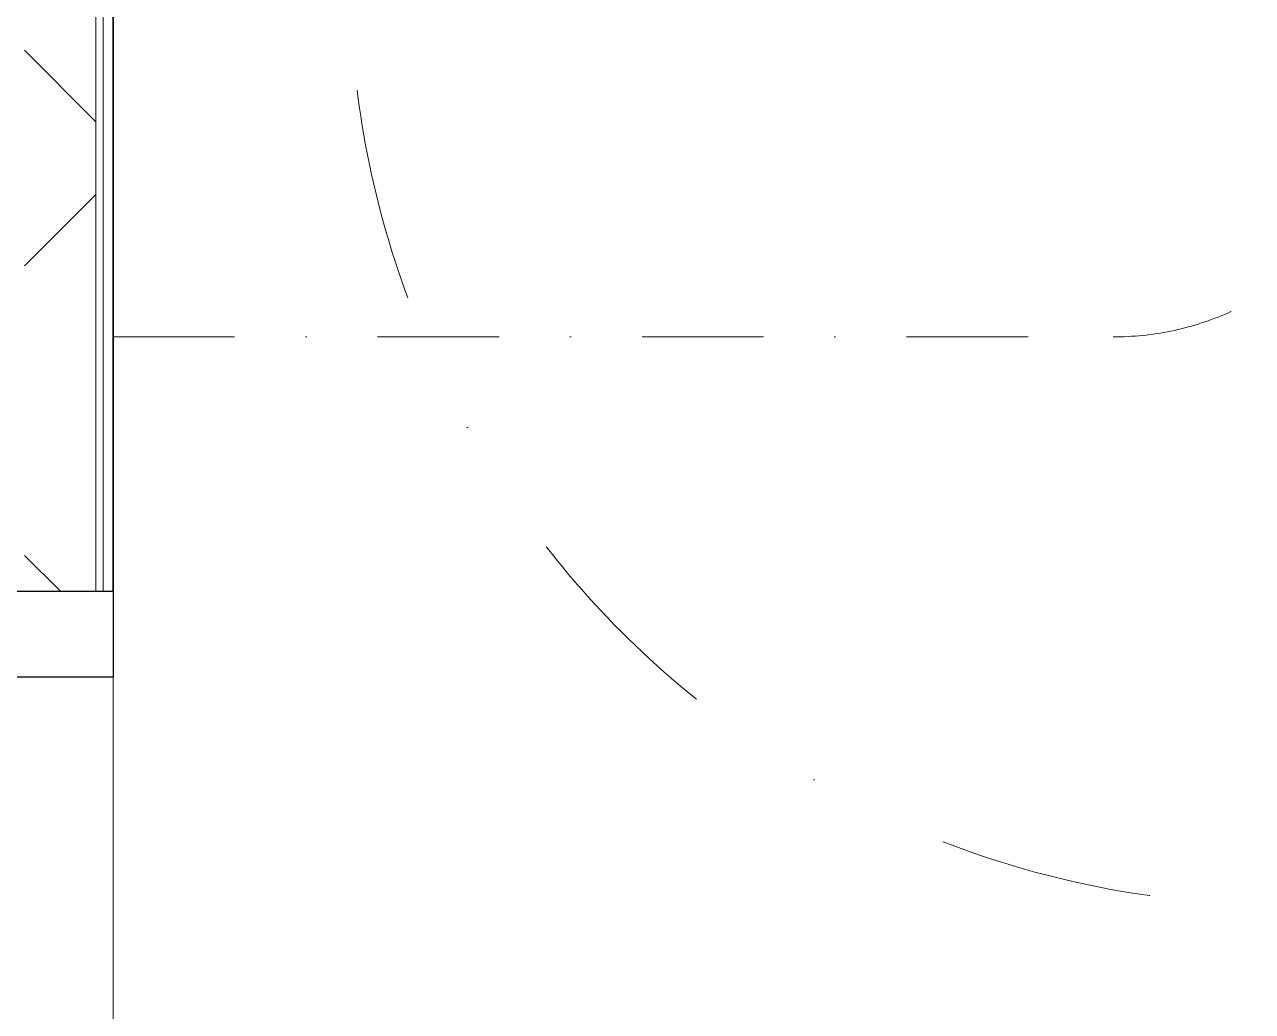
# Model space of a CAD drawing. Header units: millimetres. Extents: x -46592 to 140440, y -36427 to 76663.
# Drawn here: x 43235 to 44094, y 40592 to 41283 of the extents above; entities that cross this region are included whole.
import ezdxf

# ---------------------------------------------------------------- set-up
doc = ezdxf.new("R2010")
doc.units = ezdxf.units.MM
doc.linetypes.add('Pistekatko 3_2_mm', pattern=[350, 150, -100, 0, -100])
doc.linetypes.add('pistekatko tiheä_2_', pattern=[185, 85, -50, 0, -50])
for name, color, linetype, lineweight in [('AR-C_APUVIIVA-1', 1, 'Pistekatko 3_2_mm', 18), ('AR-C_APUVIIVA-2', 1, 'pistekatko tiheä_2_', 18), ('AR1243_ULKOOVI', 3, 'Continuous', 18), ('AR1243_ULKOOVI-1', 3, 'Continuous', 25), ('AR1311_VS', 2, 'Continuous', 18), ('AR1311_VS-1', 2, 'Continuous', 35), ('AR21_PUTKIOSA', 6, 'Continuous', 18)]:
    doc.layers.add(name, color=color, linetype=linetype, lineweight=lineweight)

# ---------------------------------------------------------------- blocks, each defined once
blk = doc.blocks.new('ARC_OK1 - kostean tilan sisäovi-puu - KPH-elementtiovi - 9x21-V6-04 2_ krs')
at = {"layer": 'AR1243_ULKOOVI'}
blk.add_line((395, 37.5), (-395, 37.5), dxfattribs=at)
at = {"layer": 'AR1243_ULKOOVI-1'}
for p, q in [((-455, -37.5), (-455, 37.5)), ((-455, 37.5), (-395, 37.5)), ((-395, 37.5), (-395, -37.5))]:
    blk.add_line(p, q, dxfattribs=at)
blk = doc.blocks.new('Shower_columns_15486 - Suihku-V46-04 2_ krs')
at = {"layer": 'AR-C_APUVIIVA-2'}
blk.add_line((450, 900), (-250, 900), dxfattribs=at)
blk.add_arc((-250, 700), 200, 90, 180, dxfattribs=at)

msp = doc.modelspace()

# ---------------------------------------------------------------- hatches: boundary and pattern name
at = {"layer": 'AR1311_VS'}
h = msp.add_hatch(dxfattribs=at)
h.set_pattern_fill('FP_1', color=256, style=0, pattern_type=2)
h.set_pattern_definition([(45, (0, 0), (-176.7767, 176.7767), []), (135, (0, 0), (-176.7767, -176.7767), [])])
h.paths.add_polyline_path([(43235.03, 39863.96), (43285.03, 39863.96), (43285.03, 39975.96), (43235.03, 39975.96), (43235.03, 39875.96)], flags=0)
h.paths.add_polyline_path([(43235.03, 40885.96), (43285.03, 40885.96), (43285.03, 42025.97), (43235.03, 42025.97), (43235.03, 41233.2)], flags=0)

# ---------------------------------------------------------------- linework, layer by layer
at = {"layer": 'AR-C_APUVIIVA-1'}
msp.add_arc((44112.91, 41316.72), 650, 125.35953, 280.42372, dxfattribs=at)
at = {"layer": 'AR1311_VS'}
for p, q in [((43285.03, 41975.97), (43285.03, 40885.96)), ((43290.03, 41970.97), (43290.03, 40885.96))]:
    msp.add_line(p, q, dxfattribs=at)
at = {"layer": 'AR1311_VS-1'}
msp.add_line((43297.03, 40885.96), (43297.03, 41963.97), dxfattribs=at)

# ---------------------------------------------------------------- block references
at = {"layer": 'AR1243_ULKOOVI', "rotation": 270.0000000000005}
msp.add_blockref('ARC_OK1 - kostean tilan sisäovi-puu - KPH-elementtiovi - 9x21-V6-04 2_ krs', (43259.53, 40430.96), dxfattribs=at)
at = {"layer": 'AR21_PUTKIOSA', "rotation": 180}
msp.add_blockref('Shower_columns_15486 - Suihku-V46-04 2_ krs', (43747.03, 41963.97), dxfattribs=at)

doc.saveas('drawing.dxf')
